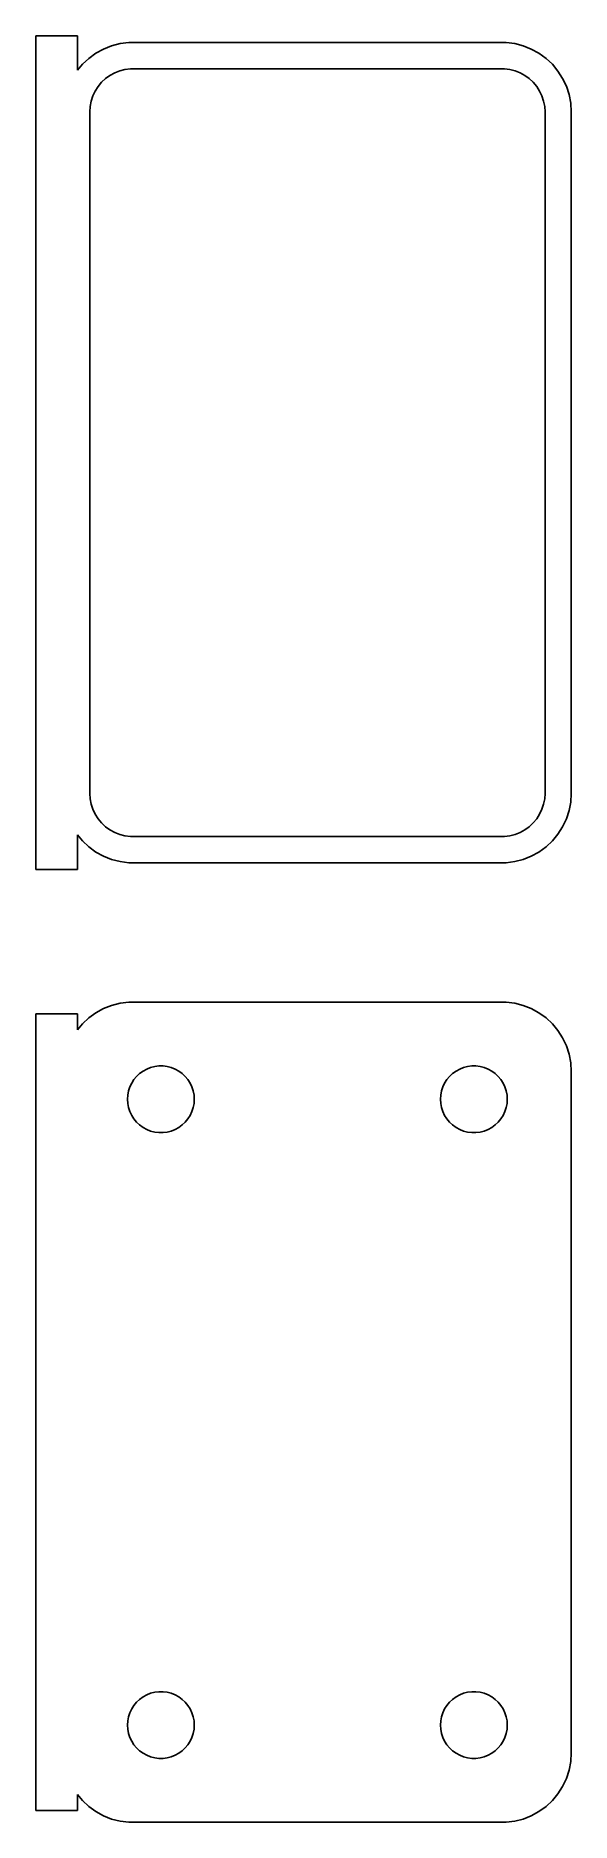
# Model space of a CAD drawing. Header units: metres. Extents: x -20 to 18, y 109 to 237.
import ezdxf

# ---------------------------------------------------------------- set-up
doc = ezdxf.new("R2010")
doc.units = ezdxf.units.M

msp = doc.modelspace()

# ---------------------------------------------------------------- linework, layer by layer
for p, q in [((-17.25, 236.979), (-20.25, 236.979)), ((-20.25, 236.979), (-20.25, 177.021)), ((-17.25, 234.493), (-17.25, 236.979)), ((-14.1869, 236.411), (-14.7951, 236.255)), ((-13.5639, 236.49), (-14.1869, 236.411)), ((13.5639, 236.49), (-13.5639, 236.49)), ((14.1869, 236.411), (13.5639, 236.49)), ((14.7951, 236.255), (14.1869, 236.411)), ((-16.4371, 235.353), (-16.8948, 234.923)), ((-15.9291, 235.722), (-16.4371, 235.353)), ((-15.3789, 236.024), (-15.9291, 235.722)), ((-14.7951, 236.255), (-15.3789, 236.024)), ((15.3789, 236.024), (14.7951, 236.255)), ((15.9291, 235.722), (15.3789, 236.024)), ((16.4371, 235.353), (15.9291, 235.722)), ((16.8948, 234.923), (16.4371, 235.353)), ((-16.8948, 234.923), (-17.25, 234.493)), ((-15.5192, 233.631), (-15.2342, 233.899)), ((-15.2342, 233.899), (-14.918, 234.128)), ((-14.918, 234.128), (-14.5754, 234.317)), ((-14.5754, 234.317), (-14.2119, 234.461)), ((-14.2119, 234.461), (-13.8333, 234.558)), ((-13.8333, 234.558), (-13.4454, 234.607)), ((-13.4454, 234.607), (13.4454, 234.607)), ((13.4454, 234.607), (13.8333, 234.558)), ((13.8333, 234.558), (14.2119, 234.461)), ((14.2119, 234.461), (14.5754, 234.317)), ((14.5754, 234.317), (14.918, 234.128)), ((14.918, 234.128), (15.2342, 233.899)), ((15.2342, 233.899), (15.5192, 233.631)), ((17.2951, 234.439), (16.8948, 234.923)), ((17.6315, 233.909), (17.2951, 234.439)), ((17.8989, 233.341), (17.6315, 233.909)), ((-16.2651, 232.274), (-16.1443, 232.646)), ((-16.1443, 232.646), (-15.9779, 233)), ((-15.9779, 233), (-15.7684, 233.33)), ((-15.7684, 233.33), (-15.5192, 233.631)), ((15.5192, 233.631), (15.7684, 233.33)), ((15.7684, 233.33), (15.9779, 233)), ((15.9779, 233), (16.1443, 232.646)), ((16.1443, 232.646), (16.2651, 232.274)), ((18.0929, 232.743), (17.8989, 233.341)), ((18.2106, 232.127), (18.0929, 232.743)), ((-16.3629, 231.5), (-16.3384, 231.89)), ((-16.3629, 182.5), (-16.3629, 231.5)), ((-16.3384, 231.89), (-16.2651, 232.274)), ((16.2651, 232.274), (16.3384, 231.89)), ((16.3384, 231.89), (16.3629, 231.5)), ((16.3629, 231.5), (16.3629, 182.5)), ((18.25, 231.5), (18.2106, 232.127)), ((18.25, 182.5), (18.25, 231.5)), ((-16.3384, 182.11), (-16.3629, 182.5)), ((16.3629, 182.5), (16.3384, 182.11)), ((18.2106, 181.873), (18.25, 182.5)), ((-16.2651, 181.726), (-16.3384, 182.11)), ((-16.1443, 181.354), (-16.2651, 181.726)), ((-15.9779, 181), (-16.1443, 181.354)), ((16.1443, 181.354), (15.9779, 181)), ((16.2651, 181.726), (16.1443, 181.354)), ((16.3384, 182.11), (16.2651, 181.726)), ((17.8989, 180.659), (18.0929, 181.257)), ((18.0929, 181.257), (18.2106, 181.873)), ((-15.7684, 180.67), (-15.9779, 181)), ((-15.5192, 180.369), (-15.7684, 180.67)), ((-15.2342, 180.101), (-15.5192, 180.369)), ((-14.918, 179.872), (-15.2342, 180.101)), ((-14.5754, 179.683), (-14.918, 179.872)), ((14.918, 179.872), (14.5754, 179.683)), ((15.2342, 180.101), (14.918, 179.872)), ((15.5192, 180.369), (15.2342, 180.101)), ((15.7684, 180.67), (15.5192, 180.369)), ((15.9779, 181), (15.7684, 180.67)), ((17.2951, 179.561), (17.6315, 180.091)), ((17.6315, 180.091), (17.8989, 180.659)), ((-17.25, 179.507), (-16.8948, 179.077)), ((-17.25, 177.021), (-17.25, 179.507)), ((-16.8948, 179.077), (-16.4371, 178.647)), ((-16.4371, 178.647), (-15.9291, 178.278)), ((-14.2119, 179.539), (-14.5754, 179.683)), ((-13.8333, 179.442), (-14.2119, 179.539)), ((-13.4454, 179.393), (-13.8333, 179.442)), ((13.4454, 179.393), (-13.4454, 179.393)), ((13.8333, 179.442), (13.4454, 179.393)), ((14.2119, 179.539), (13.8333, 179.442)), ((14.5754, 179.683), (14.2119, 179.539)), ((15.9291, 178.278), (16.4371, 178.647)), ((16.4371, 178.647), (16.8948, 179.077)), ((16.8948, 179.077), (17.2951, 179.561)), ((-15.9291, 178.278), (-15.3789, 177.976)), ((-15.3789, 177.976), (-14.7951, 177.745)), ((-14.7951, 177.745), (-14.1869, 177.589)), ((-14.1869, 177.589), (-13.5639, 177.51)), ((-13.5639, 177.51), (13.5639, 177.51)), ((13.5639, 177.51), (14.1869, 177.589)), ((14.1869, 177.589), (14.7951, 177.745)), ((14.7951, 177.745), (15.3789, 177.976)), ((15.3789, 177.976), (15.9291, 178.278)), ((-20.25, 177.021), (-17.25, 177.021)), ((-15.3789, 167.024), (-15.9291, 166.722)), ((-14.7951, 167.255), (-15.3789, 167.024)), ((-14.1869, 167.411), (-14.7951, 167.255)), ((-13.5639, 167.49), (-14.1869, 167.411)), ((13.5639, 167.49), (-13.5639, 167.49)), ((14.1869, 167.411), (13.5639, 167.49)), ((14.7951, 167.255), (14.1869, 167.411)), ((15.3789, 167.024), (14.7951, 167.255)), ((15.9291, 166.722), (15.3789, 167.024)), ((-17.25, 166.653), (-20.25, 166.653)), ((-20.25, 166.653), (-20.25, 109.347)), ((-17.25, 165.493), (-17.25, 166.653)), ((-16.8948, 165.923), (-17.25, 165.493)), ((-16.4371, 166.353), (-16.8948, 165.923)), ((-15.9291, 166.722), (-16.4371, 166.353)), ((16.4371, 166.353), (15.9291, 166.722)), ((16.8948, 165.923), (16.4371, 166.353)), ((17.2951, 165.439), (16.8948, 165.923)), ((17.6315, 164.909), (17.2951, 165.439)), ((17.8989, 164.341), (17.6315, 164.909)), ((18.0929, 163.743), (17.8989, 164.341)), ((18.2106, 163.127), (18.0929, 163.743)), ((-13.3531, 161.656), (-13.1916, 161.911)), ((-13.1916, 161.911), (-12.9995, 162.143)), ((-12.9995, 162.143), (-12.7798, 162.349)), ((-12.7798, 162.349), (-12.536, 162.526)), ((-12.536, 162.526), (-12.2719, 162.672)), ((-12.2719, 162.672), (-11.9916, 162.783)), ((-11.9916, 162.783), (-11.6997, 162.857)), ((-11.6997, 162.857), (-11.4007, 162.895)), ((-11.4007, 162.895), (-11.0993, 162.895)), ((-11.0993, 162.895), (-10.8003, 162.857)), ((-10.8003, 162.857), (-10.5083, 162.783)), ((-10.5083, 162.783), (-10.2281, 162.672)), ((-10.2281, 162.672), (-9.964, 162.526)), ((-9.964, 162.526), (-9.72017, 162.349)), ((-9.72017, 162.349), (-9.50047, 162.143)), ((-9.50047, 162.143), (-9.30835, 161.911)), ((-9.30835, 161.911), (-9.14685, 161.656)), ((9.14685, 161.656), (9.30835, 161.911)), ((9.30835, 161.911), (9.50047, 162.143)), ((9.50047, 162.143), (9.72017, 162.349)), ((9.72017, 162.349), (9.964, 162.526)), ((9.964, 162.526), (10.2281, 162.672)), ((10.2281, 162.672), (10.5083, 162.783)), ((10.5083, 162.783), (10.8003, 162.857)), ((10.8003, 162.857), (11.0993, 162.895)), ((11.0993, 162.895), (11.4007, 162.895)), ((11.4007, 162.895), (11.6997, 162.857)), ((11.6997, 162.857), (11.9916, 162.783)), ((11.9916, 162.783), (12.2719, 162.672)), ((12.2719, 162.672), (12.536, 162.526)), ((12.536, 162.526), (12.7798, 162.349)), ((12.7798, 162.349), (12.9995, 162.143)), ((12.9995, 162.143), (13.1916, 161.911)), ((13.1916, 161.911), (13.3531, 161.656)), ((18.25, 162.5), (18.2106, 163.127)), ((18.25, 113.5), (18.25, 162.5)), ((-13.65, 160.5), (-13.6311, 160.801)), ((-13.6311, 160.801), (-13.5746, 161.097)), ((-13.5746, 161.097), (-13.4815, 161.383)), ((-13.4815, 161.383), (-13.3531, 161.656)), ((-9.14685, 161.656), (-9.01852, 161.383)), ((-9.01852, 161.383), (-8.9254, 161.097)), ((-8.9254, 161.097), (-8.86891, 160.801)), ((-8.86891, 160.801), (-8.84999, 160.5)), ((8.84999, 160.5), (8.86891, 160.801)), ((8.86891, 160.801), (8.9254, 161.097)), ((8.9254, 161.097), (9.01852, 161.383)), ((9.01852, 161.383), (9.14685, 161.656)), ((13.3531, 161.656), (13.4815, 161.383)), ((13.4815, 161.383), (13.5746, 161.097)), ((13.5746, 161.097), (13.6311, 160.801)), ((13.6311, 160.801), (13.65, 160.5)), ((-13.6311, 160.199), (-13.65, 160.5)), ((-13.5746, 159.903), (-13.6311, 160.199)), ((-13.4815, 159.617), (-13.5746, 159.903)), ((-13.3531, 159.344), (-13.4815, 159.617)), ((-13.1916, 159.089), (-13.3531, 159.344)), ((-9.14685, 159.344), (-9.30835, 159.089)), ((-9.01852, 159.617), (-9.14685, 159.344)), ((-8.9254, 159.903), (-9.01852, 159.617)), ((-8.86891, 160.199), (-8.9254, 159.903)), ((-8.84999, 160.5), (-8.86891, 160.199)), ((8.86891, 160.199), (8.84999, 160.5)), ((8.9254, 159.903), (8.86891, 160.199)), ((9.01852, 159.617), (8.9254, 159.903)), ((9.14685, 159.344), (9.01852, 159.617)), ((9.30835, 159.089), (9.14685, 159.344)), ((13.3531, 159.344), (13.1916, 159.089)), ((13.4815, 159.617), (13.3531, 159.344)), ((13.5746, 159.903), (13.4815, 159.617)), ((13.6311, 160.199), (13.5746, 159.903)), ((13.65, 160.5), (13.6311, 160.199)), ((-12.9995, 158.857), (-13.1916, 159.089)), ((-12.7798, 158.651), (-12.9995, 158.857)), ((-12.536, 158.474), (-12.7798, 158.651)), ((-12.2719, 158.328), (-12.536, 158.474)), ((-11.9916, 158.217), (-12.2719, 158.328)), ((-11.6997, 158.143), (-11.9916, 158.217)), ((-11.4007, 158.105), (-11.6997, 158.143)), ((-11.0993, 158.105), (-11.4007, 158.105)), ((-10.8003, 158.143), (-11.0993, 158.105)), ((-10.5083, 158.217), (-10.8003, 158.143)), ((-10.2281, 158.328), (-10.5083, 158.217)), ((-9.964, 158.474), (-10.2281, 158.328)), ((-9.72017, 158.651), (-9.964, 158.474)), ((-9.50047, 158.857), (-9.72017, 158.651)), ((-9.30835, 159.089), (-9.50047, 158.857)), ((9.50047, 158.857), (9.30835, 159.089)), ((9.72017, 158.651), (9.50047, 158.857)), ((9.964, 158.474), (9.72017, 158.651)), ((10.2281, 158.328), (9.964, 158.474)), ((10.5083, 158.217), (10.2281, 158.328)), ((10.8003, 158.143), (10.5083, 158.217)), ((11.0993, 158.105), (10.8003, 158.143)), ((11.4007, 158.105), (11.0993, 158.105)), ((11.6997, 158.143), (11.4007, 158.105)), ((11.9916, 158.217), (11.6997, 158.143)), ((12.2719, 158.328), (11.9916, 158.217)), ((12.536, 158.474), (12.2719, 158.328)), ((12.7798, 158.651), (12.536, 158.474)), ((12.9995, 158.857), (12.7798, 158.651)), ((13.1916, 159.089), (12.9995, 158.857)), ((-13.3531, 116.656), (-13.1916, 116.911)), ((-13.1916, 116.911), (-12.9995, 117.143)), ((-12.9995, 117.143), (-12.7798, 117.349)), ((-12.7798, 117.349), (-12.536, 117.526)), ((-12.536, 117.526), (-12.2719, 117.672)), ((-12.2719, 117.672), (-11.9916, 117.783)), ((-11.9916, 117.783), (-11.6997, 117.857)), ((-11.6997, 117.857), (-11.4007, 117.895)), ((-11.4007, 117.895), (-11.0993, 117.895)), ((-11.0993, 117.895), (-10.8003, 117.857)), ((-10.8003, 117.857), (-10.5083, 117.783)), ((-10.5083, 117.783), (-10.2281, 117.672)), ((-10.2281, 117.672), (-9.964, 117.526)), ((-9.964, 117.526), (-9.72017, 117.349)), ((-9.72017, 117.349), (-9.50047, 117.143)), ((-9.50047, 117.143), (-9.30835, 116.911)), ((-9.30835, 116.911), (-9.14685, 116.656)), ((9.14685, 116.656), (9.30835, 116.911)), ((9.30835, 116.911), (9.50047, 117.143)), ((9.50047, 117.143), (9.72017, 117.349)), ((9.72017, 117.349), (9.964, 117.526)), ((9.964, 117.526), (10.2281, 117.672)), ((10.2281, 117.672), (10.5083, 117.783)), ((10.5083, 117.783), (10.8003, 117.857)), ((10.8003, 117.857), (11.0993, 117.895)), ((11.0993, 117.895), (11.4007, 117.895)), ((11.4007, 117.895), (11.6997, 117.857)), ((11.6997, 117.857), (11.9916, 117.783)), ((11.9916, 117.783), (12.2719, 117.672)), ((12.2719, 117.672), (12.536, 117.526)), ((12.536, 117.526), (12.7798, 117.349)), ((12.7798, 117.349), (12.9995, 117.143)), ((12.9995, 117.143), (13.1916, 116.911)), ((13.1916, 116.911), (13.3531, 116.656)), ((-13.65, 115.5), (-13.6311, 115.801)), ((-13.6311, 115.801), (-13.5746, 116.097)), ((-13.5746, 116.097), (-13.4815, 116.383)), ((-13.4815, 116.383), (-13.3531, 116.656)), ((-9.14685, 116.656), (-9.01852, 116.383)), ((-9.01852, 116.383), (-8.9254, 116.097)), ((-8.9254, 116.097), (-8.86891, 115.801)), ((-8.86891, 115.801), (-8.84999, 115.5)), ((8.84999, 115.5), (8.86891, 115.801)), ((8.86891, 115.801), (8.9254, 116.097)), ((8.9254, 116.097), (9.01852, 116.383)), ((9.01852, 116.383), (9.14685, 116.656)), ((13.3531, 116.656), (13.4815, 116.383)), ((13.4815, 116.383), (13.5746, 116.097)), ((13.5746, 116.097), (13.6311, 115.801)), ((13.6311, 115.801), (13.65, 115.5)), ((-13.6311, 115.199), (-13.65, 115.5)), ((-13.5746, 114.903), (-13.6311, 115.199)), ((-13.4815, 114.617), (-13.5746, 114.903)), ((-13.3531, 114.344), (-13.4815, 114.617)), ((-13.1916, 114.089), (-13.3531, 114.344)), ((-9.14685, 114.344), (-9.30835, 114.089)), ((-9.01852, 114.617), (-9.14685, 114.344)), ((-8.9254, 114.903), (-9.01852, 114.617)), ((-8.86891, 115.199), (-8.9254, 114.903)), ((-8.84999, 115.5), (-8.86891, 115.199)), ((8.86891, 115.199), (8.84999, 115.5)), ((8.9254, 114.903), (8.86891, 115.199)), ((9.01852, 114.617), (8.9254, 114.903)), ((9.14685, 114.344), (9.01852, 114.617)), ((9.30835, 114.089), (9.14685, 114.344)), ((13.3531, 114.344), (13.1916, 114.089)), ((13.4815, 114.617), (13.3531, 114.344)), ((13.5746, 114.903), (13.4815, 114.617)), ((13.6311, 115.199), (13.5746, 114.903)), ((13.65, 115.5), (13.6311, 115.199)), ((-12.9995, 113.857), (-13.1916, 114.089)), ((-12.7798, 113.651), (-12.9995, 113.857)), ((-12.536, 113.474), (-12.7798, 113.651)), ((-12.2719, 113.328), (-12.536, 113.474)), ((-11.9916, 113.217), (-12.2719, 113.328)), ((-11.6997, 113.143), (-11.9916, 113.217)), ((-11.4007, 113.105), (-11.6997, 113.143)), ((-11.0993, 113.105), (-11.4007, 113.105)), ((-10.8003, 113.143), (-11.0993, 113.105)), ((-10.5083, 113.217), (-10.8003, 113.143)), ((-10.2281, 113.328), (-10.5083, 113.217)), ((-9.964, 113.474), (-10.2281, 113.328)), ((-9.72017, 113.651), (-9.964, 113.474)), ((-9.50047, 113.857), (-9.72017, 113.651)), ((-9.30835, 114.089), (-9.50047, 113.857)), ((9.50047, 113.857), (9.30835, 114.089)), ((9.72017, 113.651), (9.50047, 113.857)), ((9.964, 113.474), (9.72017, 113.651)), ((10.2281, 113.328), (9.964, 113.474)), ((10.5083, 113.217), (10.2281, 113.328)), ((10.8003, 113.143), (10.5083, 113.217)), ((11.0993, 113.105), (10.8003, 113.143)), ((11.4007, 113.105), (11.0993, 113.105)), ((11.6997, 113.143), (11.4007, 113.105)), ((11.9916, 113.217), (11.6997, 113.143)), ((12.2719, 113.328), (11.9916, 113.217)), ((12.536, 113.474), (12.2719, 113.328)), ((12.7798, 113.651), (12.536, 113.474)), ((12.9995, 113.857), (12.7798, 113.651)), ((13.1916, 114.089), (12.9995, 113.857)), ((18.2106, 112.873), (18.25, 113.5)), ((17.8989, 111.659), (18.0929, 112.257)), ((18.0929, 112.257), (18.2106, 112.873)), ((-17.25, 109.347), (-17.25, 110.507)), ((-17.25, 110.507), (-16.8948, 110.077)), ((16.8948, 110.077), (17.2951, 110.561)), ((17.2951, 110.561), (17.6315, 111.091)), ((17.6315, 111.091), (17.8989, 111.659)), ((-20.25, 109.347), (-17.25, 109.347)), ((-16.8948, 110.077), (-16.4371, 109.647)), ((-16.4371, 109.647), (-15.9291, 109.278)), ((-15.9291, 109.278), (-15.3789, 108.976)), ((15.3789, 108.976), (15.9291, 109.278)), ((15.9291, 109.278), (16.4371, 109.647)), ((16.4371, 109.647), (16.8948, 110.077)), ((-15.3789, 108.976), (-14.7951, 108.745)), ((-14.7951, 108.745), (-14.1869, 108.589)), ((-14.1869, 108.589), (-13.5639, 108.51)), ((-13.5639, 108.51), (13.5639, 108.51)), ((13.5639, 108.51), (14.1869, 108.589)), ((14.1869, 108.589), (14.7951, 108.745)), ((14.7951, 108.745), (15.3789, 108.976))]:
    msp.add_line(p, q)

doc.saveas('drawing.dxf')
